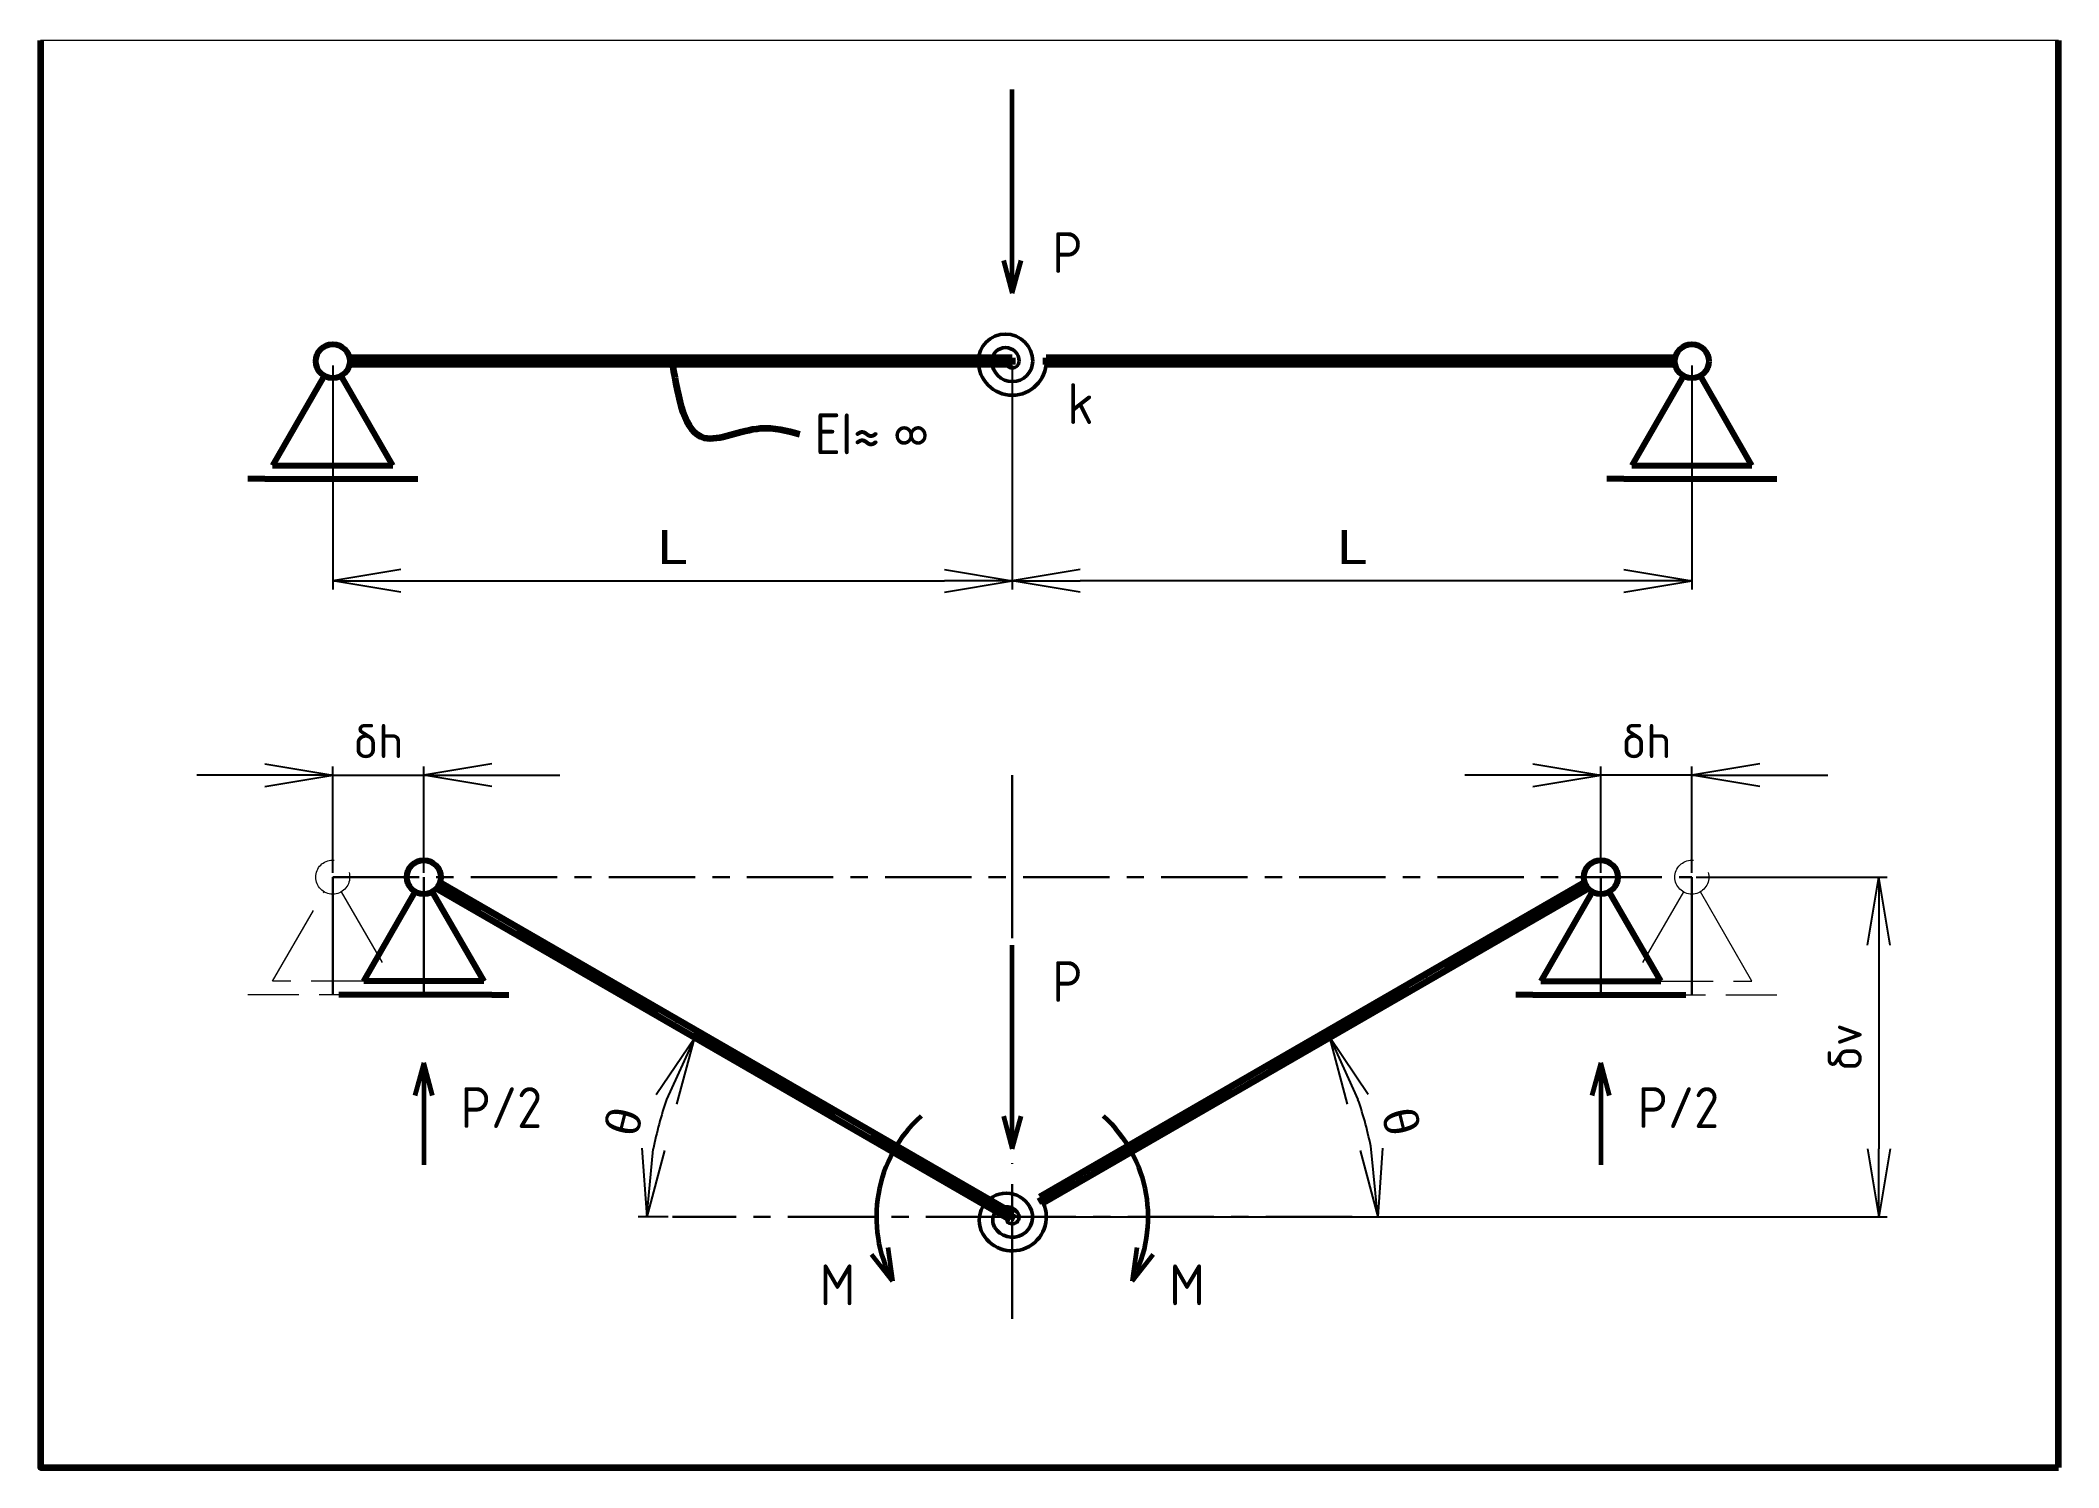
# Paper-space layout '3' of a CAD drawing. Header units: millimetres. Extents: x 0 to 297, y 0 to 210.
# The model-space entities are those that its viewports show. They can reach past a viewport. Long polylines and large blocks are cut down to what shows.
import ezdxf

# ---------------------------------------------------------------- set-up
doc = ezdxf.new("R2010")
doc.units = ezdxf.units.MM
for name, pattern in [('ACAD_ISO02W100', [15, 12, -3]), ('ACAD_ISO04W100', [30, 24, -3, 0, -3]), ('CENTERX2', [20.32, 12.7, -2.54, 2.54, -2.54])]:
    doc.linetypes.add(name, pattern=pattern)
doc.layers.get('0').update_dxf_attribs({"lineweight": 100})
for name, color, linetype, lineweight in [('apoio', 7, 'Continuous', 80), ('barra', 7, 'Continuous', 120), ('cargas', 102, 'Continuous', 60), ('centro', 230, 'ACAD_ISO04W100', 30), ('centro2', 242, 'CENTERX2', 30), ('cotas', 30, 'Continuous', 20), ('molas', 7, 'Continuous', 50)]:
    doc.layers.add(name, color=color, linetype=linetype, lineweight=lineweight)
doc.styles.add('texto1', font='isocteur.ttf')
doc.styles.add('texto2', font='ISO.shx')
doc.dimstyles.new('cotas2', dxfattribs={"dimtxt": 5, "dimasz": 10, "dimexe": 1.25, "dimexo": 0.625, "dimgap": 2.5, "dimtad": 1, "dimtxsty": 'texto1', "dimblk": 'OPEN', "dimcen": 2.5, "dimclrt": 6, "dimadec": 0, "dimazin": 0, "dimtfac": 1, "dimtmove": 0, "dimatfit": 3, "dimfxl": 1, "dimarcsym": 0})

# ---------------------------------------------------------------- blocks, each defined once
blk = doc.blocks.new('_Open')
at = {"color": 0, "linetype": 'ByBlock', "lineweight": -2}
for p, q in [((-1, 0.167), (0, 0)), ((-1, -0.167), (0, 0)), ((0, 0), (-1, 0))]:
    blk.add_line(p, q, dxfattribs=at)
blk = doc.blocks.new('*D30')
at = {"layer": 'cotas', "color": 0, "lineweight": -2, "transparency": 16777216}
for p, q in [((5477.9, 555.44), (5477.9, 522.49)), ((5577.9, 555.44), (5577.9, 522.49)), ((5487.9, 523.74), (5567.9, 523.74))]:
    blk.add_line(p, q, dxfattribs=at)
at = {"layer": 'Defpoints', "color": 0, "transparency": 16777216}
for p in [(5477.9, 556.06), (5577.9, 556.06), (5577.9, 523.74)]:
    blk.add_point(p, dxfattribs=at)
at = {"layer": 'cotas', "color": 0, "lineweight": -2, "transparency": 16777216, "xscale": 10, "yscale": 10, "zscale": 10, "rotation": 180}
blk.add_blockref('_Open', (5477.9, 523.74), dxfattribs=at)
at = {"layer": 'cotas', "color": 0, "lineweight": -2, "transparency": 16777216, "xscale": 10, "yscale": 10, "zscale": 10}
blk.add_blockref('_Open', (5577.9, 523.74), dxfattribs=at)
at = {"layer": 'cotas', "color": 6, "transparency": 16777216, "insert": (5527.9, 528.74), "char_height": 5, "attachment_point": 5, "style": 'texto1'}
blk.add_mtext('L', dxfattribs=at)
blk = doc.blocks.new('*D31')
at = {"layer": 'cotas', "color": 0, "lineweight": -2, "transparency": 16777216}
for p, q in [((5577.9, 555.44), (5577.9, 522.49)), ((5677.9, 555.44), (5677.9, 522.49)), ((5667.9, 523.74), (5587.9, 523.74))]:
    blk.add_line(p, q, dxfattribs=at)
at = {"layer": 'Defpoints', "color": 0, "transparency": 16777216}
for p in [(5577.9, 556.06), (5677.9, 556.06), (5577.9, 523.74)]:
    blk.add_point(p, dxfattribs=at)
at = {"layer": 'cotas', "color": 0, "lineweight": -2, "transparency": 16777216, "xscale": 10, "yscale": 10, "zscale": 10, "rotation": 180}
blk.add_blockref('_Open', (5577.9, 523.74), dxfattribs=at)
at = {"layer": 'cotas', "color": 0, "lineweight": -2, "transparency": 16777216, "xscale": 10, "yscale": 10, "zscale": 10}
blk.add_blockref('_Open', (5677.9, 523.74), dxfattribs=at)
at = {"layer": 'cotas', "color": 6, "transparency": 16777216, "insert": (5627.9, 528.74), "char_height": 5, "attachment_point": 5, "style": 'texto1'}
blk.add_mtext('L', dxfattribs=at)
blk = doc.blocks.new('*D32')
at = {"layer": 'cotas', "color": 0, "lineweight": -2, "transparency": 16777216}
for p, q in [((5664.5, 480.78), (5664.5, 496.41)), ((5677.9, 480.78), (5677.9, 496.41)), ((5654.5, 495.16), (5644.5, 495.16)), ((5677.9, 495.16), (5664.5, 495.16)), ((5687.9, 495.16), (5697.9, 495.16))]:
    blk.add_line(p, q, dxfattribs=at)
at = {"layer": 'Defpoints', "color": 0, "transparency": 16777216}
for p in [(5664.5, 495.16), (5664.5, 480.16), (5677.9, 480.16)]:
    blk.add_point(p, dxfattribs=at)
at = {"layer": 'cotas', "color": 0, "lineweight": -2, "transparency": 16777216, "xscale": 10, "yscale": 10, "zscale": 10}
blk.add_blockref('_Open', (5664.5, 495.16), dxfattribs=at)
at = {"layer": 'cotas', "color": 0, "lineweight": -2, "transparency": 16777216, "xscale": 10, "yscale": 10, "zscale": 10, "rotation": 180}
blk.add_blockref('_Open', (5677.9, 495.16), dxfattribs=at)
at = {"layer": 'cotas', "color": 6, "transparency": 16777216, "insert": (5671.2, 500.16), "char_height": 5, "attachment_point": 5, "style": 'texto1'}
blk.add_mtext('{\\fISOCPEUR|b0|i0|c0|p34;δh}', dxfattribs=at)
blk = doc.blocks.new('*D33')
at = {"layer": 'cotas', "color": 0, "lineweight": -2, "transparency": 16777216}
for p, q in [((5477.9, 480.78), (5477.9, 496.41)), ((5491.3, 480.78), (5491.3, 496.41)), ((5467.9, 495.16), (5457.9, 495.16)), ((5477.9, 495.16), (5491.3, 495.16)), ((5501.3, 495.16), (5511.3, 495.16))]:
    blk.add_line(p, q, dxfattribs=at)
at = {"layer": 'Defpoints', "color": 0, "transparency": 16777216}
for p in [(5491.3, 495.16), (5477.9, 480.16), (5491.3, 480.16)]:
    blk.add_point(p, dxfattribs=at)
at = {"layer": 'cotas', "color": 0, "lineweight": -2, "transparency": 16777216, "xscale": 10, "yscale": 10, "zscale": 10}
blk.add_blockref('_Open', (5477.9, 495.16), dxfattribs=at)
at = {"layer": 'cotas', "color": 0, "lineweight": -2, "transparency": 16777216, "xscale": 10, "yscale": 10, "zscale": 10, "rotation": 180}
blk.add_blockref('_Open', (5491.3, 495.16), dxfattribs=at)
at = {"layer": 'cotas', "color": 6, "transparency": 16777216, "insert": (5484.6, 500.16), "char_height": 5, "attachment_point": 5, "style": 'texto1'}
blk.add_mtext('{\\fISOCPEUR|b0|i0|c0|p34;δh}', dxfattribs=at)
blk = doc.blocks.new('*D34')
at = {"layer": 'cotas', "color": 0, "lineweight": -2, "transparency": 16777216}
for p, q in [((5678.52, 480.16), (5706.65, 480.16)), ((5705.4, 470.16), (5705.4, 440.16)), ((5578.52, 430.16), (5706.65, 430.16))]:
    blk.add_line(p, q, dxfattribs=at)
at = {"layer": 'Defpoints', "color": 0, "transparency": 16777216}
for p in [(5677.9, 480.16), (5577.9, 430.16), (5705.4, 430.16)]:
    blk.add_point(p, dxfattribs=at)
at = {"layer": 'cotas', "color": 0, "lineweight": -2, "transparency": 16777216, "xscale": 10, "yscale": 10, "zscale": 10}
for p, rotation in [((5705.4, 480.16), 90), ((5705.4, 430.16), 270)]:
    blk.add_blockref('_Open', p, dxfattribs=dict(at, rotation=rotation))
at = {"layer": 'cotas', "color": 6, "transparency": 16777216, "insert": (5700.4, 455.16), "char_height": 5, "attachment_point": 5, "rotation": 90, "style": 'texto1'}
blk.add_mtext('{\\fISOCPEUR|b0|i0|c0|p34;δv}', dxfattribs=at)
blk = doc.blocks.new('*D35')
at = {"layer": 'cotas', "color": 0, "lineweight": -2, "transparency": 16777216}
blk.add_line((5527.27, 430.16), (5522.86, 430.16), dxfattribs=at)
blk.add_arc((5576.9, 430.16), 52.78, 160.8709, 169.1291, dxfattribs=at)
at = {"layer": 'Defpoints', "color": 0, "transparency": 16777216}
for p in [(5493.17, 478.5), (5527.3, 448.21), (5527.9, 430.16), (5577.65, 429.72), (5577.9, 430.16)]:
    blk.add_point(p, dxfattribs=at)
at = {"layer": 'cotas', "color": 0, "lineweight": -2, "transparency": 16777216, "xscale": 10, "yscale": 10, "zscale": 10}
for p, rotation in [((5531.18, 456.55), 65.43543349489646), ((5524.11, 430.16), 264.5645665051038)]:
    blk.add_blockref('_Open', p, dxfattribs=dict(at, rotation=rotation))
at = {"layer": 'cotas', "color": 6, "transparency": 16777216, "insert": (5520.75, 444.17), "char_height": 5, "attachment_point": 5, "rotation": 75.9856, "style": 'texto1'}
blk.add_mtext('{\\fArial|b0|i0|c0|p34;θ}', dxfattribs=at)
blk = doc.blocks.new('*D36')
at = {"layer": 'cotas', "color": 0, "lineweight": -2, "transparency": 16777216}
blk.add_line((5628.52, 430.16), (5632.93, 430.16), dxfattribs=at)
blk.add_arc((5578.9, 430.16), 52.78, 10.8709, 19.1291, dxfattribs=at)
at = {"layer": 'Defpoints', "color": 0, "transparency": 16777216}
for p in [(5662.63, 478.5), (5628.5, 448.21), (5577.9, 430.16), (5578.15, 429.72), (5627.9, 430.16)]:
    blk.add_point(p, dxfattribs=at)
at = {"layer": 'cotas', "color": 0, "lineweight": -2, "transparency": 16777216, "xscale": 10, "yscale": 10, "zscale": 10}
for p, rotation in [((5624.61, 456.55), 114.5645665051038), ((5631.68, 430.16), 275.4354334948961)]:
    blk.add_blockref('_Open', p, dxfattribs=dict(at, rotation=rotation))
at = {"layer": 'cotas', "color": 6, "transparency": 16777216, "insert": (5635.04, 444.17), "char_height": 5, "attachment_point": 5, "rotation": 284.0144, "style": 'texto1'}
blk.add_mtext('{\\fArial|b0|i0|c0|p34;θ}', dxfattribs=at)

msp = doc.modelspace()

# ---------------------------------------------------------------- linework, layer by layer
msp.add_lwpolyline([(5731.874, 393.272), (5731.874, 603.272), (5434.874, 603.272), (5434.874, 393.272)], close=True)
msp.add_spline([(5527.898, 555.563), (5532.577, 544.813), (5540.835, 546.196), (5546.586, 545.332)], degree=3)
at = {"layer": 'apoio'}
for p, q in [((5476.648, 553.898), (5469.052, 540.742)), ((5486.743, 540.742), (5479.148, 553.898)), ((5676.648, 553.898), (5669.052, 540.742)), ((5686.743, 540.742), (5679.148, 553.898)), ((5469.052, 540.742), (5486.743, 540.742)), ((5669.052, 540.742), (5686.743, 540.742)), ((5467.898, 538.742), (5465.398, 538.742)), ((5467.898, 538.742), (5487.898, 538.742)), ((5487.898, 538.742), (5490.398, 538.742)), ((5667.898, 538.742), (5665.398, 538.742)), ((5667.898, 538.742), (5687.898, 538.742)), ((5687.898, 538.742), (5690.398, 538.742)), ((5482.45, 464.837), (5490.045, 477.993)), ((5492.545, 477.993), (5500.14, 464.837)), ((5663.25, 477.993), (5655.655, 464.837)), ((5673.346, 464.837), (5665.75, 477.993)), ((5500.14, 464.837), (5482.45, 464.837)), ((5655.655, 464.837), (5673.346, 464.837)), ((5481.295, 462.837), (5478.795, 462.837)), ((5501.295, 462.837), (5481.295, 462.837)), ((5501.295, 462.837), (5503.795, 462.837)), ((5654.5, 462.837), (5652, 462.837)), ((5654.5, 462.837), (5674.5, 462.837)), ((5674.5, 462.837), (5677, 462.837))]:
    msp.add_line(p, q, dxfattribs=at)
for centre in [(5477.898, 556.063), (5677.898, 556.063), (5491.295, 480.158), (5664.5, 480.158)]:
    msp.add_circle(centre, 2.5, dxfattribs=at)
at = {"layer": 'barra'}
for p, q in [((5577.898, 556.563), (5480.347, 556.563)), ((5577.898, 555.563), (5480.347, 555.563)), ((5577.898, 556.563), (5577.898, 555.563)), ((5675.448, 556.563), (5582.873, 556.563)), ((5582.873, 555.563), (5582.873, 556.563)), ((5675.448, 555.563), (5582.873, 555.563)), ((5577.648, 429.725), (5493.166, 478.5)), ((5578.148, 430.591), (5493.666, 479.366)), ((5662.129, 479.366), (5581.956, 433.078)), ((5662.629, 478.5), (5582.456, 432.212)), ((5582.456, 432.212), (5581.956, 433.078)), ((5578.148, 430.591), (5577.648, 429.725))]:
    msp.add_line(p, q, dxfattribs=at)
at = {"layer": 'cargas'}
for p, q in [((5577.898, 566.063), (5577.898, 596.063)), ((5576.604, 570.893), (5577.898, 566.063)), ((5577.898, 566.063), (5579.192, 570.893)), ((5577.898, 440.158), (5577.898, 470.158)), ((5491.295, 452.837), (5490.001, 448.008)), ((5491.295, 452.837), (5491.295, 437.837)), ((5492.589, 448.008), (5491.295, 452.837)), ((5664.5, 452.837), (5663.206, 448.008)), ((5664.5, 452.837), (5664.5, 437.837)), ((5665.794, 448.008), (5664.5, 452.837)), ((5576.604, 444.988), (5577.898, 440.158)), ((5577.898, 440.158), (5579.192, 444.988)), ((5559.566, 425.665), (5560.267, 420.715)), ((5596.229, 425.665), (5595.528, 420.715)), ((5560.267, 420.715), (5557.185, 424.652)), ((5595.528, 420.715), (5598.611, 424.652))]:
    msp.add_line(p, q, dxfattribs=at)
for start, end in [(132.14223, 208.17409), (331.82591, 47.85777)]:
    msp.add_arc((5577.898, 430.158), 20, start, end, dxfattribs=at)
at = {"layer": 'centro'}
for p, q in [((5577.898, 556.063), (5480.398, 556.063)), ((5675.398, 556.063), (5582.873, 556.063)), ((5577.898, 495.158), (5577.898, 415.158)), ((5477.898, 480.158), (5477.898, 462.837)), ((5491.295, 480.158), (5491.295, 462.837)), ((5577.898, 430.158), (5493.46, 478.908)), ((5662.335, 478.908), (5582.206, 432.645)), ((5664.5, 480.158), (5664.5, 462.837)), ((5677.898, 480.158), (5677.898, 462.837))]:
    msp.add_line(p, q, dxfattribs=at)
at = {"layer": 'centro2'}
for p, q in [((5477.898, 480.158), (5677.898, 480.158)), ((5577.898, 430.158), (5527.898, 430.158)), ((5627.898, 430.158), (5577.898, 430.158))]:
    msp.add_line(p, q, dxfattribs=at)
at = {"layer": 'cotas', "linetype": 'ACAD_ISO02W100'}
for p, q in [((5469.052, 464.837), (5476.648, 477.993)), ((5479.148, 477.993), (5486.743, 464.837)), ((5676.648, 477.993), (5669.052, 464.837)), ((5486.743, 464.837), (5469.052, 464.837)), ((5669.052, 464.837), (5686.743, 464.837)), ((5467.898, 462.837), (5465.398, 462.837)), ((5487.898, 462.837), (5467.898, 462.837)), ((5487.898, 462.837), (5490.398, 462.837)), ((5667.898, 462.837), (5665.398, 462.837)), ((5667.898, 462.837), (5687.898, 462.837)), ((5687.898, 462.837), (5690.398, 462.837))]:
    msp.add_line(p, q, dxfattribs=at)
at = {"layer": 'cotas'}
msp.add_line((5686.743, 464.837), (5679.148, 477.993), dxfattribs=at)
at = {"layer": 'cotas', "linetype": 'ACAD_ISO02W100'}
for centre in [(5477.898, 480.158), (5677.898, 480.158)]:
    msp.add_circle(centre, 2.5, dxfattribs=at)
at = {"layer": 'molas'}
for p, q in [((5582.898, 556.063), (5587.898, 556.063)), ((5582.228, 432.658), (5586.558, 435.158))]:
    msp.add_line(p, q, dxfattribs=at)
for centre, radius, start, end in [((5576.898, 556.063), 4, 0, 180), ((5577.898, 556.063), 5, 180, 0), ((5576.898, 556.063), 2, 0, 180), ((5577.898, 556.063), 3, 180, 0), ((5577.898, 556.063), 1, 180, 0), ((5577.032, 429.658), 4, 30, 210), ((5577.898, 430.158), 5, 210, 30), ((5577.032, 429.658), 2, 30, 210), ((5577.898, 430.158), 3, 210, 30), ((5577.898, 430.158), 1, 210, 30)]:
    msp.add_arc(centre, radius, start, end, dxfattribs=at)

# ---------------------------------------------------------------- texts
at = {"layer": 'cargas', "char_height": 6, "style": 'texto2'}
for s, insert, attachment_point in [('P', (5583.785, 575.042), 1), ('P', (5583.785, 467.79), 1), ('P/2', (5496.712, 449.25), 1), ('P/2', (5669.917, 449.25), 1), ('M', (5554.807, 423.171), 3), ('M', (5600.989, 423.171), 1)]:
    msp.add_mtext_dynamic_manual_height_columns(s, width=7.27368, gutter_width=3.75, heights=[0], dxfattribs=dict(at, insert=insert, attachment_point=attachment_point))
at = {"layer": 'molas', "char_height": 6, "attachment_point": 1, "style": 'texto2'}
for s, width, insert in [('k', 7.27368, (5585.992, 552.828)), ('EI{\\fISOCPEUR|b0|i0|c0|p34;≈\\fMalgun Gothic|b0|i0|c0|p34;\\H0.91667x; \\fMalgun Gothic|b0|i0|c129|p34;∞}', 19.34894, (5548.801, 548.378))]:
    msp.add_mtext_dynamic_manual_height_columns(s, width=width, gutter_width=3.75, heights=[0], dxfattribs=dict(at, insert=insert))

# ---------------------------------------------------------------- dimensions: what is measured, and where the dimension line sits
at = {"layer": 'cotas'}
for base, p1, p2, text, picture, middle in [((5577.898, 523.742), (5477.898, 556.063), (5577.898, 556.063), 'L', '*D30', (5527.898, 528.742)), ((5577.898, 523.742), (5677.898, 556.063), (5577.898, 556.063), 'L', '*D31', (5627.898, 528.742)), ((5664.5, 495.158), (5677.898, 480.158), (5664.5, 480.158), '{\\fISOCPEUR|b0|i0|c0|p34;δh}', '*D32', (5671.199, 500.158))]:
    dim = msp.add_linear_dim(base=base, p1=p1, p2=p2, text=text, dimstyle='cotas2', dxfattribs=at)
    dim.commit()
    dim.dimension.update_dxf_attribs({"geometry": picture, "text_midpoint": middle})
for base, p1, p2, angle, text, picture, middle in [((5491.295, 495.158), (5477.898, 480.158), (5491.295, 480.158), 180, '{\\fISOCPEUR|b0|i0|c0|p34;δh}', '*D33', (5484.596, 500.158)), ((5705.398, 430.158), (5677.898, 480.158), (5577.898, 430.158), 90, '{\\fISOCPEUR|b0|i0|c0|p34;δv}', '*D34', (5700.398, 455.158))]:
    dim = msp.add_linear_dim(base=base, p1=p1, p2=p2, angle=angle, text=text, dimstyle='cotas2', dxfattribs=at)
    dim.commit()
    dim.dimension.update_dxf_attribs({"geometry": picture, "text_midpoint": middle})
for base, line1, line2, picture, middle in [((5527.296, 448.211), ((5577.648, 429.725), (5493.166, 478.5)), ((5577.898, 430.158), (5527.898, 430.158)), '*D35', (5525.684, 442.941)), ((5628.499, 448.211), ((5578.148, 429.725), (5662.629, 478.5)), ((5577.898, 430.158), (5627.898, 430.158)), '*D36', (5630.112, 442.941))]:
    dim = msp.add_angular_dim_2l(base=base, line1=line1, line2=line2, text='{\\fArial|b0|i0|c0|p34;θ}', dimstyle='cotas2', dxfattribs=at)
    dim.commit()
    dim.dimension.update_dxf_attribs({"geometry": picture, "text_midpoint": middle, "dimtype": 162})

psp = doc.layouts.new('3')

# ---------------------------------------------------------------- viewports
at = {"layer": '0'}
psp.add_viewport(center=(148.5, 105), size=(297, 210), view_center_point=(5583.374, 498.272), view_height=210, dxfattribs=at)

doc.saveas('drawing.dxf')
